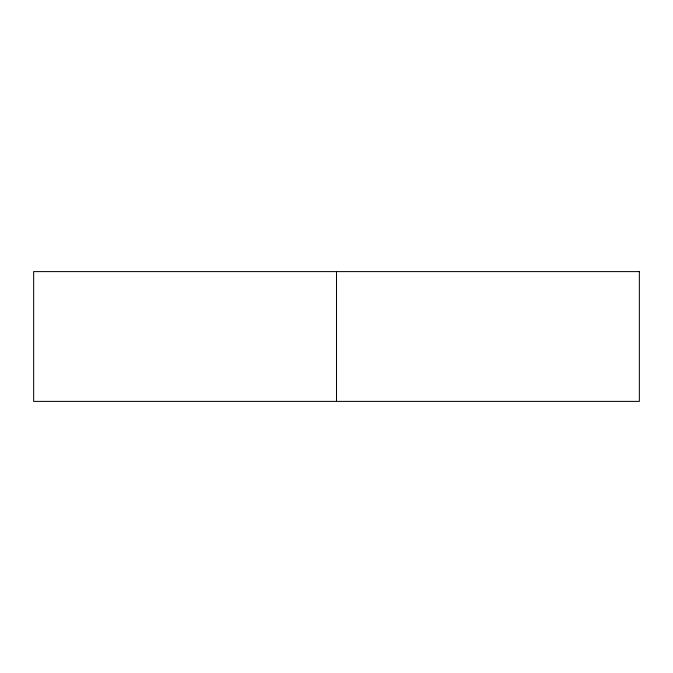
<?xml version="1.0" encoding="UTF-8"?>
<svg xmlns="http://www.w3.org/2000/svg" width="673" height="673" viewBox="0 0 673 673"><rect width="100%" height="100%" fill="white"/><g stroke="black" fill="none" stroke-linecap="round" stroke-linejoin="round"><path stroke-width="1.01" d="M336.5 271.606L336.5 401.394M639.35 271.606L33.65 271.606L33.65 401.394L639.35 401.394L639.35 271.606"/></g></svg>
